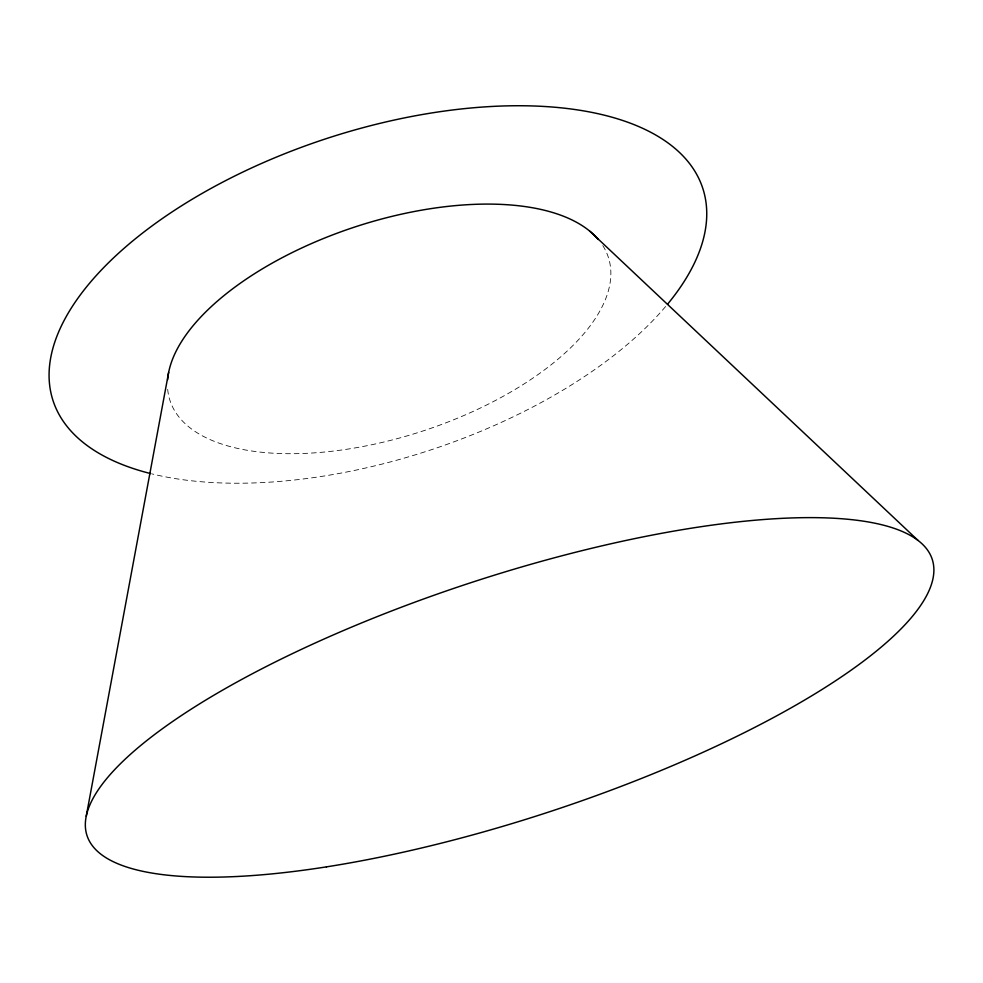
<?xml version="1.0" encoding="UTF-8"?>
<svg xmlns="http://www.w3.org/2000/svg" width="983" height="983" viewBox="0 0 983 983"><rect width="100%" height="100%" fill="white"/><g stroke="black" fill="none" stroke-linecap="round" stroke-linejoin="round"><path stroke-width="0.74" stroke-dasharray="4.92 3.69" d="M665.614 306.512A341.765 164.173 -18.1 0 1 152.291 473.978M602.812 245.627A230.587 107.528 -18.1 0 1 423.009 430.959A230.587 107.528 -18.1 0 1 167.602 388.334"/><path stroke-width="1.47" d="M86.234 816.222L168.658 372.348M590.009 231.337L918.061 540.453M150.817 473.622A341.765 164.173 -18.1 0 1 120.712 251.279A341.765 164.173 -18.1 0 1 558.934 107.614A341.765 164.173 -18.1 0 1 667.543 304.214M167.626 379.819A230.587 107.528 -18.1 0 1 356.202 226.545A230.587 107.528 -18.1 0 1 598.291 239.508M326.442 866.871A444.611 121.093 -18.1 0 0 932.621 560.629A444.611 121.093 -18.1 0 0 269.76 664.754A444.611 121.093 -18.1 0 0 326.442 866.871"/></g></svg>
